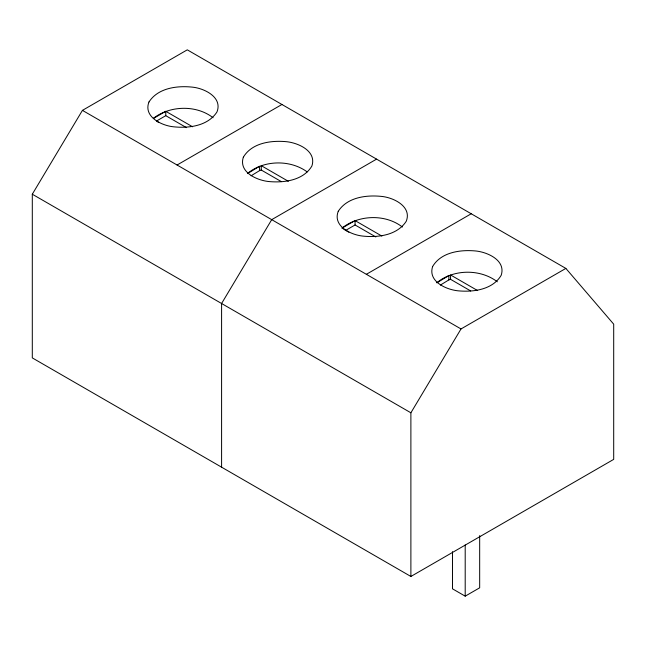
<?xml version="1.0" encoding="UTF-8"?>
<svg xmlns="http://www.w3.org/2000/svg" width="646" height="646" viewBox="0 0 646 646"><rect width="100%" height="100%" fill="white"/><g stroke="black" fill="none" stroke-linecap="round" stroke-linejoin="round"><path stroke-width="0.97" d="M32.3 194.22L82.43 110.369L187.283 49.839L565.864 268.413L613.7 324.163L613.7 459.371L410.888 576.466L32.3 357.892L32.3 194.22L410.888 412.794L410.888 576.466M410.888 412.794L461.01 328.951L565.864 268.413M247.58 173.411C263.915 159.942 290.248 159.473 307.221 171.925M436.866 282.698C453.476 269.027 480.341 268.744 497.331 281.793M153.344 118.363C169.946 105.451 196.352 104.7 213.083 117.742M247.636 173.516L259.579 166.248L259.579 170.617L251.052 175.809M436.93 282.803L448.873 275.535L448.873 279.904L440.346 285.096M153.449 118.428L165.772 111.306L192.565 126.778M156.736 120.899L165.772 115.682L186.516 127.658M177.077 165.013L281.931 104.482M376.578 159.126L271.716 219.656L221.594 303.507L221.594 467.179M381.859 236.065L355.066 220.593L341.92 228.183C358.538 214.755 385.396 213.81 402.377 227.029M346.03 230.186L355.066 224.97L375.81 236.945M366.363 274.3L471.225 213.769M452.483 551.684L452.483 588.821L465.201 596.161L479.671 587.812L479.671 535.615M259.579 170.617L261.275 170.043L281.365 181.639M448.873 279.904L450.561 279.33L470.659 290.934M288.35 181.308L261.275 165.675L261.275 170.043M477.644 290.595L450.561 274.962L450.561 279.33M156.946 121.391L158.674 122.393M343.648 229.185L348.832 232.18M82.43 110.369L461.01 328.951M465.201 544.974L465.201 596.161M355.066 220.593L355.066 224.97M165.772 111.306L165.772 115.682M243.348 157.188C238.374 172.086 256.866 180.363 268.857 181.542C284.143 182.963 303.321 180.436 311.881 166.038C316.855 151.14 298.363 142.863 286.372 141.684C271.086 140.263 251.908 142.79 243.348 157.188M432.642 266.475C427.668 281.373 446.152 289.65 458.151 290.829C473.437 292.25 492.615 289.723 501.175 275.325C506.149 260.427 487.657 252.15 475.666 250.971C460.38 249.55 441.202 252.077 432.642 266.475M148.96 101.995C143.202 116.595 161.363 125.518 173.273 126.769C188.705 128.465 207.867 126.075 216.975 111.944C222.741 97.344 204.572 88.421 192.661 87.17C177.23 85.474 158.068 87.864 148.96 101.995M338.254 211.282C332.488 225.882 350.657 234.805 362.567 236.056C377.999 237.752 397.161 235.362 406.269 221.231C412.027 206.631 393.866 197.708 381.956 196.457C366.524 194.761 347.362 197.151 338.254 211.282"/></g></svg>
